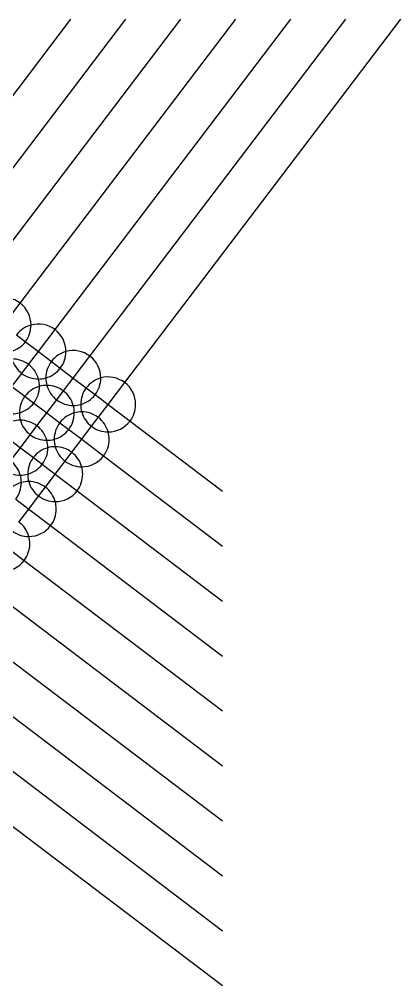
# Model space of a CAD drawing. Extents: x -4240 to 278603, y -63941 to 80916.
# Drawn here: x 40594 to 61406, y -7941 to 44824 of the extents above; entities that cross this region are included whole.
import ezdxf

# ---------------------------------------------------------------- set-up
doc = ezdxf.new("R2010")
doc.units = 0
doc.header["$LTSCALE"] = 1000
doc.header["$MEASUREMENT"] = 0

msp = doc.modelspace()

# ---------------------------------------------------------------- linework, layer by layer
at = {"color": 252}
for p, q in [((34930, 33658), (43406, 44824)), ((34930, 33658), (43406, 44824)), ((36833, 32213), (46406, 44824)), ((36833, 32213), (46406, 44824)), ((38736, 30768), (49406, 44824)), ((38736, 30768), (49406, 44824)), ((40639, 29324), (52406, 44824)), ((40639, 29324), (52406, 44824)), ((42543, 27879), (55406, 44824)), ((42543, 27879), (55406, 44824)), ((44446, 26434), (58406, 44824)), ((44446, 26434), (58406, 44824)), ((46349, 24989), (61406, 44824)), ((46349, 24989), (61406, 44824)), ((39732, 28129), (40639, 29324)), ((39732, 28129), (40639, 29324)), ((40441, 27591), (40927, 27222)), ((40441, 27591), (40927, 27222)), ((41636, 26684), (42543, 27879)), ((41636, 26684), (42543, 27879)), ((40927, 27222), (41636, 26684)), ((40927, 27222), (41636, 26684)), ((41098, 25976), (41636, 26684)), ((41098, 25976), (41636, 26684)), ((41636, 26684), (42344, 26146)), ((41636, 26684), (42344, 26146)), ((43539, 25239), (44446, 26434)), ((43539, 25239), (44446, 26434)), ((40729, 25489), (41098, 25976)), ((40729, 25489), (41098, 25976)), ((42344, 26146), (42830, 25777)), ((42344, 26146), (42830, 25777)), ((40191, 24781), (40729, 25489)), ((40191, 24781), (40729, 25489)), ((42830, 25777), (43539, 25239)), ((42830, 25777), (43539, 25239)), ((43001, 24531), (43539, 25239)), ((43001, 24531), (43539, 25239)), ((43539, 25239), (44247, 24702)), ((43539, 25239), (44247, 24702)), ((45442, 23795), (46349, 24989)), ((45442, 23795), (46349, 24989)), ((40191, 24781), (40899, 24243)), ((40191, 24781), (40899, 24243)), ((42632, 24045), (43001, 24531)), ((42632, 24045), (43001, 24531)), ((44247, 24702), (44734, 24332)), ((44247, 24702), (44734, 24332)), ((44734, 24332), (45442, 23795)), ((44734, 24332), (45442, 23795)), ((40899, 24243), (41386, 23874)), ((40899, 24243), (41386, 23874)), ((41386, 23874), (42094, 23336)), ((41386, 23874), (42094, 23336)), ((42094, 23336), (42632, 24045)), ((42094, 23336), (42632, 24045)), ((44904, 23086), (45442, 23795)), ((44904, 23086), (45442, 23795)), ((45442, 23795), (46637, 22888)), ((45442, 23795), (46637, 22888)), ((41556, 22628), (42094, 23336)), ((41556, 22628), (42094, 23336)), ((42094, 23336), (42802, 22798)), ((42094, 23336), (42802, 22798)), ((42802, 22798), (43289, 22429)), ((42802, 22798), (43289, 22429)), ((44535, 22600), (44904, 23086)), ((44535, 22600), (44904, 23086)), ((46637, 22888), (51681, 19059)), ((46637, 22888), (51681, 19059)), ((41187, 22141), (41556, 22628)), ((41187, 22141), (41556, 22628)), ((43289, 22429), (43997, 21891)), ((43289, 22429), (43997, 21891)), ((43997, 21891), (44535, 22600)), ((43997, 21891), (44535, 22600)), ((39941, 21971), (40649, 21433)), ((39941, 21971), (40649, 21433)), ((40649, 21433), (41187, 22141)), ((40649, 21433), (41187, 22141)), ((43459, 21183), (43997, 21891)), ((43459, 21183), (43997, 21891)), ((43997, 21891), (45192, 20984)), ((43997, 21891), (45192, 20984)), ((40111, 20724), (40649, 21433)), ((40111, 20724), (40649, 21433)), ((40649, 21433), (41358, 20895)), ((40649, 21433), (41358, 20895)), ((43090, 20697), (43459, 21183)), ((43090, 20697), (43459, 21183)), ((41358, 20895), (41844, 20526)), ((41358, 20895), (41844, 20526)), ((42552, 19988), (43090, 20697)), ((42552, 19988), (43090, 20697)), ((45192, 20984), (51681, 16059)), ((45192, 20984), (51681, 16059)), ((41844, 20526), (42552, 19988)), ((41844, 20526), (42552, 19988)), ((42015, 19280), (42552, 19988)), ((42015, 19280), (42552, 19988)), ((42552, 19988), (43747, 19081)), ((42552, 19988), (43747, 19081)), ((41645, 18793), (42015, 19280)), ((41645, 18793), (42015, 19280)), ((43747, 19081), (51681, 13059)), ((43747, 19081), (51681, 13059)), ((40399, 18623), (41108, 18085)), ((40399, 18623), (41108, 18085)), ((41108, 18085), (41645, 18793)), ((41108, 18085), (41645, 18793)), ((40570, 17376), (41108, 18085)), ((40570, 17376), (41108, 18085)), ((41108, 18085), (42302, 17178)), ((41108, 18085), (42302, 17178)), ((42302, 17178), (51681, 10059)), ((42302, 17178), (51681, 10059)), ((39663, 16182), (40858, 15275)), ((39663, 16182), (40858, 15275)), ((40858, 15275), (51681, 7059)), ((40858, 15275), (51681, 7059)), ((39413, 13372), (51681, 4059)), ((39413, 13372), (51681, 4059)), ((37968, 11468), (51681, 1059)), ((37968, 11468), (51681, 1059)), ((36523, 9565), (51681, -1941)), ((36523, 9565), (51681, -1941)), ((35078, 7662), (51681, -4941)), ((35078, 7662), (51681, -4941)), ((33634, 5759), (51681, -7941)), ((33634, 5759), (51681, -7941))]:
    msp.add_line(p, q, dxfattribs=at)
for centre, start, end in [((39732, 28129), 52.7966, 105.5932), ((39732, 28129), 52.7966, 105.5932), ((39732, 28129), 0, 52.7966), ((39732, 28129), 0, 52.7966), ((41636, 26684), 105.5932, 142.7966), ((41636, 26684), 105.5932, 142.7966), ((39732, 28129), 322.7966, 0), ((39732, 28129), 322.7966, 0), ((41636, 26684), 52.7966, 105.5932), ((41636, 26684), 52.7966, 105.5932), ((41636, 26684), 0, 52.7966), ((41636, 26684), 0, 52.7966), ((39732, 28129), 285.5932, 322.7966), ((39732, 28129), 285.5932, 322.7966), ((43539, 25239), 105.5932, 142.7966), ((43539, 25239), 105.5932, 142.7966), ((41636, 26684), 322.7966, 0), ((41636, 26684), 322.7966, 0), ((43539, 25239), 52.7966, 105.5932), ((43539, 25239), 52.7966, 105.5932), ((43539, 25239), 0, 52.7966), ((43539, 25239), 0, 52.7966), ((40191, 24781), 52.7966, 90), ((41636, 26684), 195.5932, 232.7966), ((40191, 24781), 52.7966, 90), ((41636, 26684), 195.5932, 232.7966), ((40191, 24781), 15.5932, 52.7966), ((40191, 24781), 15.5932, 52.7966), ((43539, 25239), 142.7966, 180), ((43539, 25239), 142.7966, 180), ((41636, 26684), 232.7966, 270), ((41636, 26684), 232.7966, 270), ((41636, 26684), 285.5932, 322.7966), ((41636, 26684), 285.5932, 322.7966), ((41636, 26684), 270, 285.5932), ((41636, 26684), 270, 285.5932), ((40191, 24781), 0, 15.5932), ((40191, 24781), 0, 15.5932), ((42094, 23336), 90, 105.5932), ((42094, 23336), 90, 105.5932), ((43539, 25239), 180, 195.5932), ((43539, 25239), 180, 195.5932), ((42094, 23336), 52.7966, 90), ((43539, 25239), 195.5932, 232.7966), ((42094, 23336), 52.7966, 90), ((43539, 25239), 195.5932, 232.7966), ((45442, 23795), 105.5932, 142.7966), ((45442, 23795), 105.5932, 142.7966), ((43539, 25239), 322.7966, 0), ((43539, 25239), 322.7966, 0), ((45442, 23795), 52.7966, 105.5932), ((45442, 23795), 52.7966, 105.5932), ((45442, 23795), 0, 52.7966), ((45442, 23795), 0, 52.7966), ((42094, 23336), 105.5932, 142.7966), ((42094, 23336), 105.5932, 142.7966), ((40191, 24781), 322.7966, 0), ((40191, 24781), 322.7966, 0), ((42094, 23336), 15.5932, 52.7966), ((42094, 23336), 15.5932, 52.7966), ((45442, 23795), 142.7966, 180), ((45442, 23795), 142.7966, 180), ((43539, 25239), 285.5932, 322.7966), ((43539, 25239), 285.5932, 322.7966), ((42094, 23336), 142.7966, 180), ((42094, 23336), 142.7966, 180), ((40191, 24781), 285.5932, 322.7966), ((40191, 24781), 285.5932, 322.7966), ((43539, 25239), 232.7966, 270), ((43539, 25239), 232.7966, 270), ((43539, 25239), 270, 285.5932), ((43539, 25239), 270, 285.5932), ((45442, 23795), 180, 195.5932), ((45442, 23795), 180, 195.5932), ((45442, 23795), 322.7966, 0), ((45442, 23795), 322.7966, 0), ((40191, 24781), 270, 285.5932), ((40191, 24781), 270, 285.5932), ((42094, 23336), 180, 195.5932), ((42094, 23336), 180, 195.5932), ((43997, 21891), 105.5932, 142.7966), ((43997, 21891), 105.5932, 142.7966), ((42094, 23336), 322.7966, 0), ((42094, 23336), 322.7966, 0), ((42094, 23336), 0, 15.5932), ((42094, 23336), 0, 15.5932), ((43997, 21891), 90, 105.5932), ((43997, 21891), 90, 105.5932), ((43997, 21891), 52.7966, 90), ((45442, 23795), 195.5932, 232.7966), ((43997, 21891), 52.7966, 90), ((45442, 23795), 195.5932, 232.7966), ((40649, 21433), 90, 105.5932), ((40649, 21433), 90, 105.5932), ((40649, 21433), 52.7966, 90), ((42094, 23336), 195.5932, 232.7966), ((40649, 21433), 52.7966, 90), ((42094, 23336), 195.5932, 232.7966), ((43997, 21891), 142.7966, 180), ((43997, 21891), 142.7966, 180), ((43997, 21891), 15.5932, 52.7966), ((43997, 21891), 15.5932, 52.7966), ((45442, 23795), 270, 322.7966), ((45442, 23795), 270, 322.7966), ((40649, 21433), 15.5932, 52.7966), ((40649, 21433), 15.5932, 52.7966), ((42094, 23336), 285.5932, 322.7966), ((42094, 23336), 285.5932, 322.7966), ((45442, 23795), 232.7966, 270), ((45442, 23795), 232.7966, 270), ((43997, 21891), 0, 15.5932), ((43997, 21891), 0, 15.5932), ((42094, 23336), 232.7966, 270), ((42094, 23336), 232.7966, 270), ((42094, 23336), 270, 285.5932), ((42094, 23336), 270, 285.5932), ((40649, 21433), 0, 15.5932), ((40649, 21433), 0, 15.5932), ((43997, 21891), 180, 195.5932), ((43997, 21891), 180, 195.5932), ((43997, 21891), 322.7966, 0), ((43997, 21891), 322.7966, 0), ((42552, 19988), 105.5932, 142.7966), ((42552, 19988), 105.5932, 142.7966), ((40649, 21433), 322.7966, 0), ((40649, 21433), 322.7966, 0), ((42552, 19988), 90, 105.5932), ((42552, 19988), 90, 105.5932), ((42552, 19988), 52.7966, 90), ((43997, 21891), 195.5932, 232.7966), ((42552, 19988), 52.7966, 90), ((43997, 21891), 195.5932, 232.7966), ((42552, 19988), 15.5932, 52.7966), ((42552, 19988), 15.5932, 52.7966), ((39204, 19530), 15.5932, 52.7966), ((39204, 19530), 15.5932, 52.7966), ((42552, 19988), 142.7966, 180), ((42552, 19988), 142.7966, 180), ((43997, 21891), 232.7966, 270), ((43997, 21891), 232.7966, 270), ((43997, 21891), 270, 322.7966), ((43997, 21891), 270, 322.7966), ((40649, 21433), 232.7966, 270), ((40649, 21433), 232.7966, 270), ((40649, 21433), 285.5932, 322.7966), ((40649, 21433), 285.5932, 322.7966), ((42552, 19988), 0, 15.5932), ((42552, 19988), 0, 15.5932), ((41108, 18085), 105.5932, 142.7966), ((41108, 18085), 105.5932, 142.7966), ((39204, 19530), 322.7966, 0), ((39204, 19530), 322.7966, 0), ((40649, 21433), 270, 285.5932), ((40649, 21433), 270, 285.5932), ((39204, 19530), 0, 15.5932), ((39204, 19530), 0, 15.5932), ((41108, 18085), 90, 105.5932), ((41108, 18085), 90, 105.5932), ((42552, 19988), 180, 195.5932), ((42552, 19988), 180, 195.5932), ((41108, 18085), 52.7966, 90), ((42552, 19988), 195.5932, 232.7966), ((41108, 18085), 52.7966, 90), ((42552, 19988), 195.5932, 232.7966), ((42552, 19988), 322.7966, 0), ((42552, 19988), 322.7966, 0), ((41108, 18085), 15.5932, 52.7966), ((41108, 18085), 15.5932, 52.7966), ((42552, 19988), 270, 322.7966), ((42552, 19988), 270, 322.7966), ((42552, 19988), 232.7966, 270), ((42552, 19988), 232.7966, 270), ((41108, 18085), 0, 15.5932), ((41108, 18085), 0, 15.5932), ((41108, 18085), 322.7966, 0), ((41108, 18085), 322.7966, 0), ((41108, 18085), 232.7966, 270), ((41108, 18085), 232.7966, 270), ((39663, 16182), 15.5932, 52.7966), ((39663, 16182), 15.5932, 52.7966), ((41108, 18085), 270, 322.7966), ((41108, 18085), 270, 322.7966), ((39663, 16182), 0, 15.5932), ((39663, 16182), 0, 15.5932), ((39663, 16182), 322.7966, 0), ((39663, 16182), 322.7966, 0), ((39663, 16182), 270, 322.7966), ((39663, 16182), 270, 322.7966)]:
    msp.add_arc(centre, 1500, start, end, dxfattribs=at)

doc.saveas('drawing.dxf')
